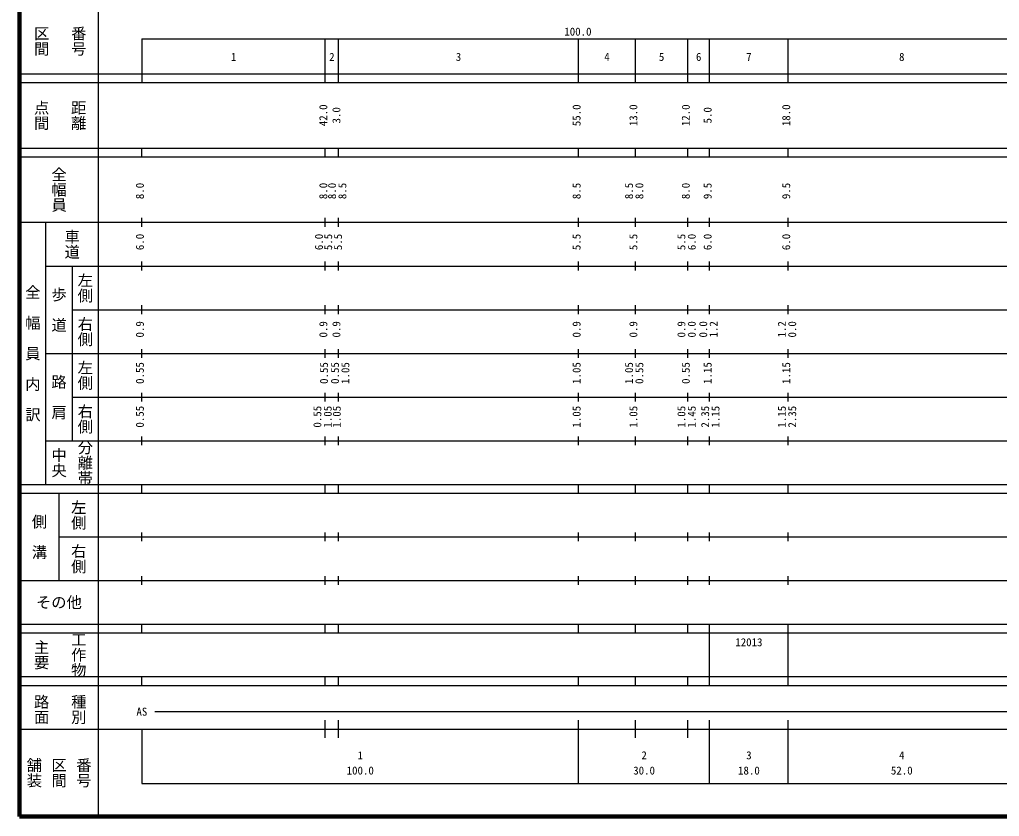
# Model space of a CAD drawing. Units: millimetres, scale not verified. Extents: x 40000 to 680000, y 20000 to 380000.
# Drawn here: x 40000 to 264358, y 20000 to 202409 of the extents above; entities that cross this region are included whole.
import ezdxf
from ezdxf.enums import TextEntityAlignment as Align

# ---------------------------------------------------------------- set-up
doc = ezdxf.new("R2010")
doc.units = ezdxf.units.MM
doc.header["$LTSCALE"] = 1000
doc.layers.add('M-TTL', color=2, linetype='Continuous', lineweight=140)
doc.layers.add('M-TTL-BAND', color=7, linetype='Continuous', lineweight=25)
doc.styles.add('@ＭＳ ゴシック', font='')
doc.styles.add('ＭＳ ゴシック', font='')
doc.styles.get('@ＭＳ ゴシック').set_extended_font_data('@MS Gothic')
doc.styles.get('ＭＳ ゴシック').set_extended_font_data('MS Gothic')

msp = doc.modelspace()

# ---------------------------------------------------------------- linework, layer by layer
at = {"layer": 'M-TTL'}
for p, q in [((40000, 380000), (40000, 20000)), ((40000, 20000), (680000, 20000))]:
    msp.add_line(p, q, dxfattribs=at)
at = {"layer": 'M-TTL-BAND'}
for p, q in [((58000, 370000), (58000, 20000)), ((68000, 198000), (68000, 188000)), ((68000, 198000), (579000, 198000)), ((110000, 188000), (110000, 198000)), ((113000, 188000), (113000, 198000)), ((168000, 188000), (168000, 198000)), ((181000, 188000), (181000, 198000)), ((193000, 188000), (193000, 198000)), ((198000, 188000), (198000, 198000)), ((216000, 188000), (216000, 198000)), ((40000, 190000), (579000, 190000)), ((40000, 188000), (579000, 188000)), ((40000, 173000), (579000, 173000)), ((68000, 171000), (68000, 173000)), ((110000, 171000), (110000, 173000)), ((113000, 171000), (113000, 173000)), ((168000, 171000), (168000, 173000)), ((181000, 171000), (181000, 173000)), ((193000, 171000), (193000, 173000)), ((198000, 171000), (198000, 173000)), ((216000, 171000), (216000, 173000)), ((40000, 171000), (579000, 171000)), ((40000, 156000), (579000, 156000)), ((46000, 96000), (46000, 156000)), ((68000, 155000), (68000, 157000)), ((110000, 155000), (110000, 157000)), ((113000, 155000), (113000, 157000)), ((168000, 155000), (168000, 157000)), ((181000, 155000), (181000, 157000)), ((193000, 155000), (193000, 157000)), ((198000, 155000), (198000, 157000)), ((216000, 155000), (216000, 157000)), ((46000, 146000), (579000, 146000)), ((52000, 146000), (52000, 106000)), ((68000, 145000), (68000, 147000)), ((110000, 145000), (110000, 147000)), ((113000, 145000), (113000, 147000)), ((168000, 145000), (168000, 147000)), ((181000, 145000), (181000, 147000)), ((193000, 145000), (193000, 147000)), ((198000, 145000), (198000, 147000)), ((216000, 145000), (216000, 147000)), ((68000, 135000), (68000, 137000)), ((110000, 135000), (110000, 137000)), ((113000, 135000), (113000, 137000)), ((168000, 135000), (168000, 137000)), ((181000, 135000), (181000, 137000)), ((193000, 135000), (193000, 137000)), ((198000, 135000), (198000, 137000)), ((216000, 135000), (216000, 137000)), ((52000, 136000), (579000, 136000)), ((46000, 126000), (579000, 126000)), ((68000, 125000), (68000, 127000)), ((110000, 125000), (110000, 127000)), ((113000, 125000), (113000, 127000)), ((168000, 125000), (168000, 127000)), ((181000, 125000), (181000, 127000)), ((193000, 125000), (193000, 127000)), ((198000, 125000), (198000, 127000)), ((216000, 125000), (216000, 127000)), ((68000, 115000), (68000, 117000)), ((110000, 115000), (110000, 117000)), ((113000, 115000), (113000, 117000)), ((168000, 115000), (168000, 117000)), ((181000, 115000), (181000, 117000)), ((193000, 115000), (193000, 117000)), ((198000, 115000), (198000, 117000)), ((216000, 115000), (216000, 117000)), ((52000, 116000), (579000, 116000)), ((46000, 106000), (579000, 106000)), ((68000, 105000), (68000, 107000)), ((110000, 105000), (110000, 107000)), ((113000, 105000), (113000, 107000)), ((168000, 105000), (168000, 107000)), ((181000, 105000), (181000, 107000)), ((193000, 105000), (193000, 107000)), ((198000, 105000), (198000, 107000)), ((216000, 105000), (216000, 107000)), ((40000, 96000), (579000, 96000)), ((68000, 94000), (68000, 96000)), ((110000, 94000), (110000, 96000)), ((113000, 94000), (113000, 96000)), ((168000, 94000), (168000, 96000)), ((181000, 94000), (181000, 96000)), ((193000, 94000), (193000, 96000)), ((198000, 94000), (198000, 96000)), ((216000, 94000), (216000, 96000)), ((40000, 94000), (579000, 94000)), ((49000, 94000), (49000, 74000)), ((49000, 84000), (579000, 84000)), ((68000, 83000), (68000, 85000)), ((110000, 83000), (110000, 85000)), ((113000, 83000), (113000, 85000)), ((168000, 83000), (168000, 85000)), ((181000, 83000), (181000, 85000)), ((193000, 83000), (193000, 85000)), ((198000, 83000), (198000, 85000)), ((216000, 83000), (216000, 85000)), ((68000, 73000), (68000, 75000)), ((110000, 73000), (110000, 75000)), ((113000, 73000), (113000, 75000)), ((168000, 73000), (168000, 75000)), ((181000, 73000), (181000, 75000)), ((193000, 73000), (193000, 75000)), ((198000, 73000), (198000, 75000)), ((216000, 73000), (216000, 75000)), ((40000, 74000), (579000, 74000)), ((40000, 64000), (579000, 64000)), ((68000, 62000), (68000, 64000)), ((110000, 62000), (110000, 64000)), ((113000, 62000), (113000, 64000)), ((168000, 62000), (168000, 64000)), ((181000, 62000), (181000, 64000)), ((193000, 62000), (193000, 64000)), ((198000, 62000), (198000, 64000)), ((216000, 62000), (216000, 64000)), ((40000, 62000), (579000, 62000)), ((198000, 52000), (198000, 62000)), ((216000, 52000), (216000, 62000)), ((40000, 52000), (579000, 52000)), ((68000, 50000), (68000, 52000)), ((110000, 50000), (110000, 52000)), ((113000, 50000), (113000, 52000)), ((168000, 50000), (168000, 52000)), ((181000, 50000), (181000, 52000)), ((193000, 50000), (193000, 52000)), ((198000, 50000), (198000, 52000)), ((216000, 50000), (216000, 52000)), ((40000, 50000), (579000, 50000)), ((71000, 44000), (563000, 44000)), ((110000, 38000), (110000, 42000)), ((113000, 38000), (113000, 42000)), ((168000, 27500), (168000, 42000)), ((181000, 38000), (181000, 42000)), ((193000, 38000), (193000, 42000)), ((198000, 27500), (198000, 42000)), ((216000, 27500), (216000, 42000)), ((40000, 40000), (579000, 40000)), ((68000, 40000), (68000, 27500)), ((68000, 27500), (579000, 27500))]:
    msp.add_line(p, q, dxfattribs=at)

# ---------------------------------------------------------------- texts
at = {"layer": 'M-TTL-BAND', "style": '@ＭＳ ゴシック'}
for s, p in [('区間', (45000, 197500)), ('番号', (53500, 197500)), ('点間', (45000, 180500)), ('距離', (53500, 180500)), ('全幅員', (49000, 163500)), ('車道', (52000, 151000)), ('左側', (55000, 141000)), ('全\u3000幅\u3000員\u3000内\u3000訳', (43000, 126000)), ('歩\u3000道', (49000, 136000)), ('右側', (55000, 131000)), ('左側', (55000, 121000)), ('路\u3000肩', (49000, 116000)), ('右側', (55000, 111000)), ('分離帯', (55000, 101000)), ('中央', (49000, 101000)), ('左側', (53500, 89000)), ('側\u3000溝', (44500, 84000)), ('右側', (53500, 79000)), ('工作物', (53500, 57000)), ('主要', (45000, 57000)), ('路面', (45000, 44500)), ('種別', (53500, 44500)), ('舗装', (43333, 30000)), ('区間', (49000, 30000)), ('番号', (54667, 30000))]:
    msp.add_text(s, height=2566, rotation=270, dxfattribs=at).set_placement(p, align=Align.MIDDLE_CENTER)
at = {"layer": 'M-TTL-BAND', "style": 'ＭＳ ゴシック'}
for s, p in [('100.0', (167844, 198195)), ('1', (89000, 192405)), ('2', (111500, 192405)), ('3', (140500, 192405)), ('4', (174500, 192405)), ('5', (187000, 192405)), ('6', (195500, 192405)), ('7', (207000, 192405)), ('8', (242000, 192405)), ('AS', (68000, 42500)), ('1', (118000, 32523)), ('2', (183000, 32523)), ('3', (207000, 32523)), ('4', (242000, 32523)), ('100.0', (118000, 29033)), ('30.0', (183000, 29033)), ('18.0', (207000, 29033)), ('52.0', (242000, 29033))]:
    msp.add_text(s, height=1833, dxfattribs=at).set_placement(p, align=Align.BOTTOM_CENTER)
for s, p in [('42.0', (111000, 180500)), ('3.0', (114000, 180500)), ('55.0', (169000, 180500)), ('13.0', (182000, 180500)), ('12.0', (194000, 180500)), ('5.0', (199000, 180500)), ('18.0', (217000, 180500)), ('8.0', (69000, 163174)), ('8.0', (111000, 163174)), ('8.0', (113000, 163174)), ('8.5', (115370, 163174)), ('8.5', (169000, 163174)), ('8.5', (181000, 163174)), ('8.0', (183370, 163174)), ('8.0', (194000, 163174)), ('9.5', (199000, 163174)), ('9.5', (217000, 163174)), ('6.0', (69000, 151500)), ('6.0', (110000, 151500)), ('5.5', (112117, 151500)), ('5.5', (114377, 151500)), ('5.5', (169000, 151500)), ('5.5', (182000, 151500)), ('5.5', (193000, 151500)), ('6.0', (195370, 151500)), ('6.0', (199000, 151500)), ('6.0', (217000, 151500)), ('0.9', (69000, 131500)), ('0.9', (111000, 131500)), ('0.9', (114000, 131500)), ('0.9', (169000, 131500)), ('0.9', (182000, 131500)), ('0.9', (193000, 131500)), ('0.0', (195370, 131500)), ('0.0', (198000, 131500)), ('1.2', (200370, 131500)), ('1.2', (216000, 131500)), ('0.0', (218370, 131500)), ('0.55', (69000, 121500)), ('0.55', (111161, 121500)), ('0.55', (113679, 121500)), ('1.05', (116049, 121500)), ('1.05', (169000, 121500)), ('1.05', (181000, 121500)), ('0.55', (183370, 121500)), ('0.55', (194000, 121500)), ('1.15', (199000, 121500)), ('1.15', (217000, 121500)), ('0.55', (69000, 111500)), ('0.55', (109646, 111500)), ('1.05', (112016, 111500)), ('1.05', (114081, 111500)), ('1.05', (169000, 111500)), ('1.05', (182000, 111500)), ('1.05', (193000, 111500)), ('1.45', (195370, 111500)), ('2.35', (198440, 111500)), ('1.15', (200810, 111500)), ('1.15', (216000, 111500)), ('2.35', (218370, 111500))]:
    msp.add_text(s, height=1833, rotation=90, dxfattribs=at).set_placement(p, align=Align.BOTTOM_CENTER)
msp.add_text('その他', height=2566, dxfattribs=at).set_placement((49000, 69000), align=Align.MIDDLE_CENTER)
msp.add_text('12013', height=1833, dxfattribs=at).set_placement((203875, 58405), align=Align.BOTTOM_LEFT)

doc.saveas('drawing.dxf')
